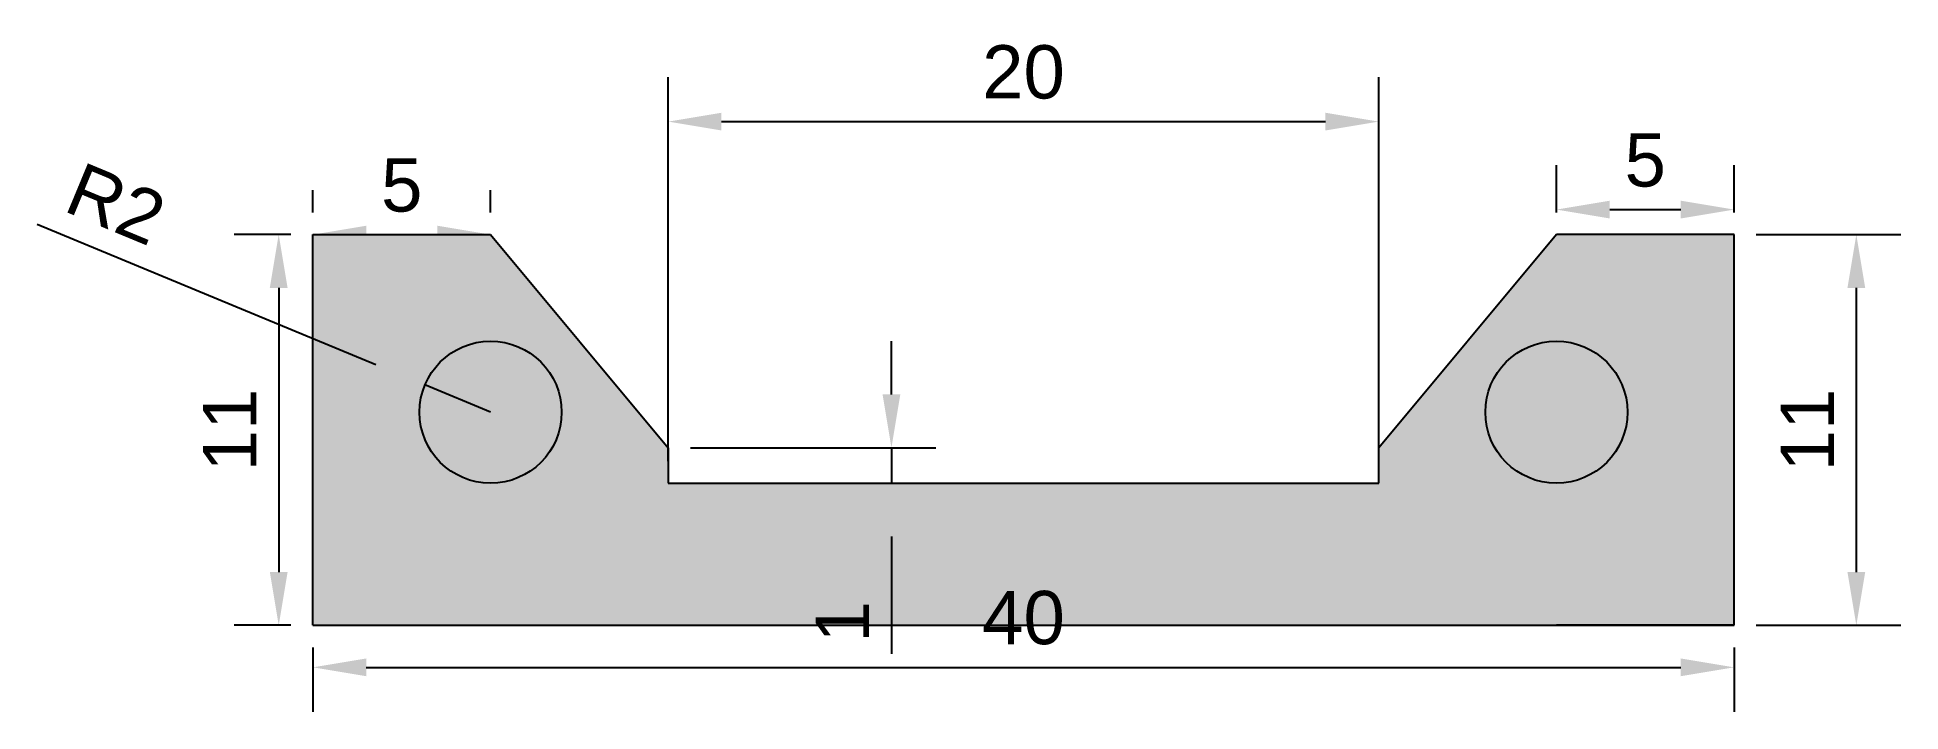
# Model space of a CAD drawing. Header units: millimetres. Extents: x 2817.4 to 2869.9, y 1203.1 to 1222.1.
import ezdxf

# ---------------------------------------------------------------- set-up
doc = ezdxf.new("R2010")
doc.units = ezdxf.units.MM
doc.styles.get("Standard").update_dxf_attribs({"font": 'arial.ttf'})
doc.dimstyles.new('ISO-25', dxfattribs={"dimtxt": 1.5, "dimasz": 1.5, "dimexe": 1.25, "dimexo": 0.625, "dimtad": 1, "dimtxsty": 'Standard', "dimcen": 2.5, "dimadec": 0, "dimazin": 0, "dimtfac": 1, "dimtmove": 0, "dimatfit": 3, "dimfxl": 1, "dimarcsym": 0})

# ---------------------------------------------------------------- blocks, each defined once
blk = doc.blocks.new('*D1')
at = {"color": 0, "lineweight": -2, "transparency": 16777216}
for p, q in [((2825.174, 1217.174), (2825.174, 1217.799)), ((2830.174, 1217.174), (2830.174, 1217.799)), ((2826.674, 1216.549), (2828.674, 1216.549))]:
    blk.add_line(p, q, dxfattribs=at)
at = {"color": 0, "transparency": 16777216}
for points in [[(2826.674, 1216.799), (2826.674, 1216.299), (2825.174, 1216.549)], [(2828.674, 1216.799), (2828.674, 1216.299), (2830.174, 1216.549)]]:
    blk.add_solid(points, dxfattribs=at)
at = {"layer": 'Defpoints', "color": 0, "transparency": 16777216}
for p in [(2825.174, 1216.549), (2830.174, 1216.549), (2830.174, 1216.549)]:
    blk.add_point(p, dxfattribs=at)
at = {"color": 0, "transparency": 16777216, "insert": (2827.674, 1217.936), "char_height": 1.5, "attachment_point": 5}
blk.add_mtext('5', dxfattribs=at)
blk = doc.blocks.new('*D2')
at = {"color": 0, "lineweight": -2, "transparency": 16777216}
for p, q in [((2824.549, 1216.549), (2822.961, 1216.549)), ((2824.211, 1215.049), (2824.211, 1207.049)), ((2824.549, 1205.549), (2822.961, 1205.549))]:
    blk.add_line(p, q, dxfattribs=at)
at = {"color": 0, "transparency": 16777216}
for points in [[(2823.961, 1215.049), (2824.461, 1215.049), (2824.211, 1216.549)], [(2823.961, 1207.049), (2824.461, 1207.049), (2824.211, 1205.549)]]:
    blk.add_solid(points, dxfattribs=at)
at = {"layer": 'Defpoints', "color": 0, "transparency": 16777216}
for p in [(2825.174, 1216.549), (2824.211, 1205.549), (2825.174, 1205.549)]:
    blk.add_point(p, dxfattribs=at)
at = {"color": 0, "transparency": 16777216, "insert": (2822.833, 1211.049), "char_height": 1.5, "attachment_point": 5, "rotation": 90}
blk.add_mtext('11', dxfattribs=at)
blk = doc.blocks.new('*D3')
at = {"color": 0, "lineweight": -2, "transparency": 16777216}
for p, q in [((2825.174, 1204.924), (2825.174, 1203.116)), ((2865.174, 1204.924), (2865.174, 1203.116)), ((2826.674, 1204.366), (2863.674, 1204.366))]:
    blk.add_line(p, q, dxfattribs=at)
at = {"color": 0, "transparency": 16777216}
for points in [[(2826.674, 1204.616), (2826.674, 1204.116), (2825.174, 1204.366)], [(2863.674, 1204.616), (2863.674, 1204.116), (2865.174, 1204.366)]]:
    blk.add_solid(points, dxfattribs=at)
at = {"layer": 'Defpoints', "color": 0, "transparency": 16777216}
for p in [(2825.174, 1205.549), (2865.174, 1205.549), (2865.174, 1204.366)]:
    blk.add_point(p, dxfattribs=at)
at = {"color": 0, "transparency": 16777216, "insert": (2845.174, 1205.757), "char_height": 1.5, "attachment_point": 5}
blk.add_mtext('40', dxfattribs=at)
blk = doc.blocks.new('*D5')
at = {"color": 0, "lineweight": -2, "transparency": 16777216}
for p, q in [((2835.174, 1210.174), (2835.174, 1220.98)), ((2855.174, 1210.174), (2855.174, 1220.98)), ((2836.674, 1219.73), (2853.674, 1219.73))]:
    blk.add_line(p, q, dxfattribs=at)
at = {"color": 0, "transparency": 16777216}
for points in [[(2836.674, 1219.98), (2836.674, 1219.48), (2835.174, 1219.73)], [(2853.674, 1219.98), (2853.674, 1219.48), (2855.174, 1219.73)]]:
    blk.add_solid(points, dxfattribs=at)
at = {"layer": 'Defpoints', "color": 0, "transparency": 16777216}
for p in [(2855.174, 1219.73), (2835.174, 1209.549), (2855.174, 1209.549)]:
    blk.add_point(p, dxfattribs=at)
at = {"color": 0, "transparency": 16777216, "insert": (2845.174, 1221.12), "char_height": 1.5, "attachment_point": 5}
blk.add_mtext('20', dxfattribs=at)
blk = doc.blocks.new('*D8')
at = {"color": 0, "lineweight": -2, "transparency": 16777216}
for p, q in [((2860.174, 1217.174), (2860.174, 1218.503)), ((2865.174, 1217.174), (2865.174, 1218.503)), ((2861.674, 1217.253), (2863.674, 1217.253))]:
    blk.add_line(p, q, dxfattribs=at)
at = {"color": 0, "transparency": 16777216}
for points in [[(2861.674, 1217.503), (2861.674, 1217.003), (2860.174, 1217.253)], [(2863.674, 1217.503), (2863.674, 1217.003), (2865.174, 1217.253)]]:
    blk.add_solid(points, dxfattribs=at)
at = {"layer": 'Defpoints', "color": 0, "transparency": 16777216}
for p in [(2865.174, 1217.253), (2860.174, 1216.549), (2865.174, 1216.549)]:
    blk.add_point(p, dxfattribs=at)
at = {"color": 0, "transparency": 16777216, "insert": (2862.674, 1218.641), "char_height": 1.5, "attachment_point": 5}
blk.add_mtext('5', dxfattribs=at)
blk = doc.blocks.new('*D9')
at = {"color": 0, "lineweight": -2, "transparency": 16777216}
for p, q in [((2817.416, 1216.841), (2826.941, 1212.89)), ((2830.174, 1211.549), (2828.326, 1212.315))]:
    blk.add_line(p, q, dxfattribs=at)
at = {"color": 0, "transparency": 16777216}
blk.add_solid([(2827.037, 1213.121), (2826.845, 1212.659), (2828.326, 1212.315)], dxfattribs=at)
at = {"layer": 'Defpoints', "color": 0, "transparency": 16777216}
for p in [(2828.326, 1212.315), (2830.174, 1211.549)]:
    blk.add_point(p, dxfattribs=at)
at = {"color": 0, "transparency": 16777216, "insert": (2819.631, 1217.414), "char_height": 1.5, "attachment_point": 5, "rotation": 337.4687}
blk.add_mtext('R2', dxfattribs=at)
blk = doc.blocks.new('*D10')
at = {"color": 0, "lineweight": -2, "transparency": 16777216}
for p, q in [((2841.457, 1212.049), (2841.457, 1213.549)), ((2835.799, 1210.549), (2842.707, 1210.549)), ((2841.457, 1210.549), (2841.457, 1209.549)), ((2835.799, 1209.549), (2842.707, 1209.549)), ((2841.457, 1208.049), (2841.457, 1204.746))]:
    blk.add_line(p, q, dxfattribs=at)
at = {"color": 0, "transparency": 16777216}
for points in [[(2841.207, 1212.049), (2841.707, 1212.049), (2841.457, 1210.549)], [(2841.207, 1208.049), (2841.707, 1208.049), (2841.457, 1209.549)]]:
    blk.add_solid(points, dxfattribs=at)
at = {"layer": 'Defpoints', "color": 0, "transparency": 16777216}
for p in [(2835.174, 1210.549), (2835.174, 1209.549), (2841.457, 1209.549)]:
    blk.add_point(p, dxfattribs=at)
at = {"color": 0, "transparency": 16777216, "insert": (2840.078, 1205.647), "char_height": 1.5, "attachment_point": 5, "rotation": 90}
blk.add_mtext('1', dxfattribs=at)
blk = doc.blocks.new('*D11')
at = {"color": 0, "lineweight": -2, "transparency": 16777216}
for p, q in [((2865.799, 1216.549), (2869.865, 1216.549)), ((2868.615, 1215.049), (2868.615, 1207.049)), ((2865.799, 1205.549), (2869.865, 1205.549))]:
    blk.add_line(p, q, dxfattribs=at)
at = {"color": 0, "transparency": 16777216}
for points in [[(2868.365, 1215.049), (2868.865, 1215.049), (2868.615, 1216.549)], [(2868.365, 1207.049), (2868.865, 1207.049), (2868.615, 1205.549)]]:
    blk.add_solid(points, dxfattribs=at)
at = {"layer": 'Defpoints', "color": 0, "transparency": 16777216}
for p in [(2865.174, 1216.549), (2865.174, 1205.549), (2868.615, 1205.549)]:
    blk.add_point(p, dxfattribs=at)
at = {"color": 0, "transparency": 16777216, "insert": (2867.237, 1211.049), "char_height": 1.5, "attachment_point": 5, "rotation": 90}
blk.add_mtext('11', dxfattribs=at)

msp = doc.modelspace()

# ---------------------------------------------------------------- hatches: boundary and pattern name
h = msp.add_hatch(color=90)
h.set_gradient(color1=(0, 0, 255), color2=(255, 255, 0), tint=1)
h.paths.add_polyline_path([(2865.174, 1205.549), (2865.174, 1216.549), (2860.174, 1216.549), (2855.174, 1210.549), (2855.174, 1209.549), (2835.174, 1209.549), (2835.174, 1210.549), (2830.174, 1216.549), (2825.174, 1216.549), (2825.174, 1205.549)])
h.paths.add_polyline_path([(2828.174, 1211.549, -1), (2832.174, 1211.549, -1)], flags=16)
h.paths.add_polyline_path([(2858.174, 1211.549, -1), (2862.174, 1211.549, -1)], flags=16)
h = msp.add_hatch(color=90)
h.set_gradient(color1=(0, 0, 255), color2=(255, 255, 0), tint=1)
h.paths.add_polyline_path([(2862.174, 1211.549, 1), (2858.174, 1211.549, 1)])
h.paths.add_polyline_path([(2828.174, 1211.549, 1), (2832.174, 1211.549, 1)])

# ---------------------------------------------------------------- linework, layer by layer
for p, q in [((2825.174, 1205.549), (2825.174, 1216.549)), ((2825.174, 1216.549), (2830.174, 1216.549)), ((2865.174, 1216.549), (2860.174, 1216.549)), ((2865.174, 1205.549), (2865.174, 1216.549)), ((2825.174, 1205.549), (2825.174, 1211.549)), ((2835.174, 1210.549), (2835.174, 1209.549)), ((2855.174, 1209.549), (2855.174, 1210.549)), ((2835.174, 1209.549), (2855.174, 1209.549)), ((2825.174, 1205.549), (2865.174, 1205.549)), ((2865.174, 1205.549), (2860.174, 1205.549))]:
    msp.add_line(p, q)
for points in [[(2830.174, 1216.549), (2835.174, 1210.549)], [(2860.174, 1216.549), (2855.174, 1210.549)]]:
    msp.add_lwpolyline(points)
for centre in [(2830.174, 1211.549), (2860.174, 1211.549)]:
    msp.add_circle(centre, 2)

# ---------------------------------------------------------------- dimensions: what is measured, and where the dimension line sits
at = {"color": 90}
for base, p1, p2, picture, middle in [((2855.174, 1219.73), (2835.174, 1209.549), (2855.174, 1209.549), '*D5', (2845.174, 1221.12)), ((2865.174, 1217.253), (2860.174, 1216.549), (2865.174, 1216.549), '*D8', (2862.674, 1218.641)), ((2830.174, 1216.549), (2825.174, 1216.549), (2830.174, 1216.549), '*D1', (2827.674, 1217.936)), ((2865.174, 1204.366), (2825.174, 1205.549), (2865.174, 1205.549), '*D3', (2845.174, 1205.757))]:
    dim = msp.add_linear_dim(base=base, p1=p1, p2=p2, dimstyle='ISO-25', dxfattribs=at)
    dim.commit()
    dim.dimension.update_dxf_attribs({"geometry": picture, "text_midpoint": middle})
dim = msp.add_radius_dim(center=(2830.174, 1211.549), mpoint=(2828.326, 1212.315), dimstyle='ISO-25', dxfattribs=at)
dim.commit()
dim.dimension.update_dxf_attribs({"geometry": '*D9', "text_midpoint": (2819.103, 1216.141), "dimtype": 164})
for base, p1, p2, picture, middle in [((2824.211, 1205.549), (2825.174, 1216.549), (2825.174, 1205.549), '*D2', (2822.833, 1211.049)), ((2868.615, 1205.549), (2865.174, 1216.549), (2865.174, 1205.549), '*D11', (2867.237, 1211.049)), ((2841.457, 1209.549), (2835.174, 1210.549), (2835.174, 1209.549), '*D10', (2840.078, 1205.647))]:
    dim = msp.add_linear_dim(base=base, p1=p1, p2=p2, angle=90, dimstyle='ISO-25', dxfattribs=at)
    dim.commit()
    dim.dimension.update_dxf_attribs({"geometry": picture, "text_midpoint": middle})

doc.saveas('drawing.dxf')
